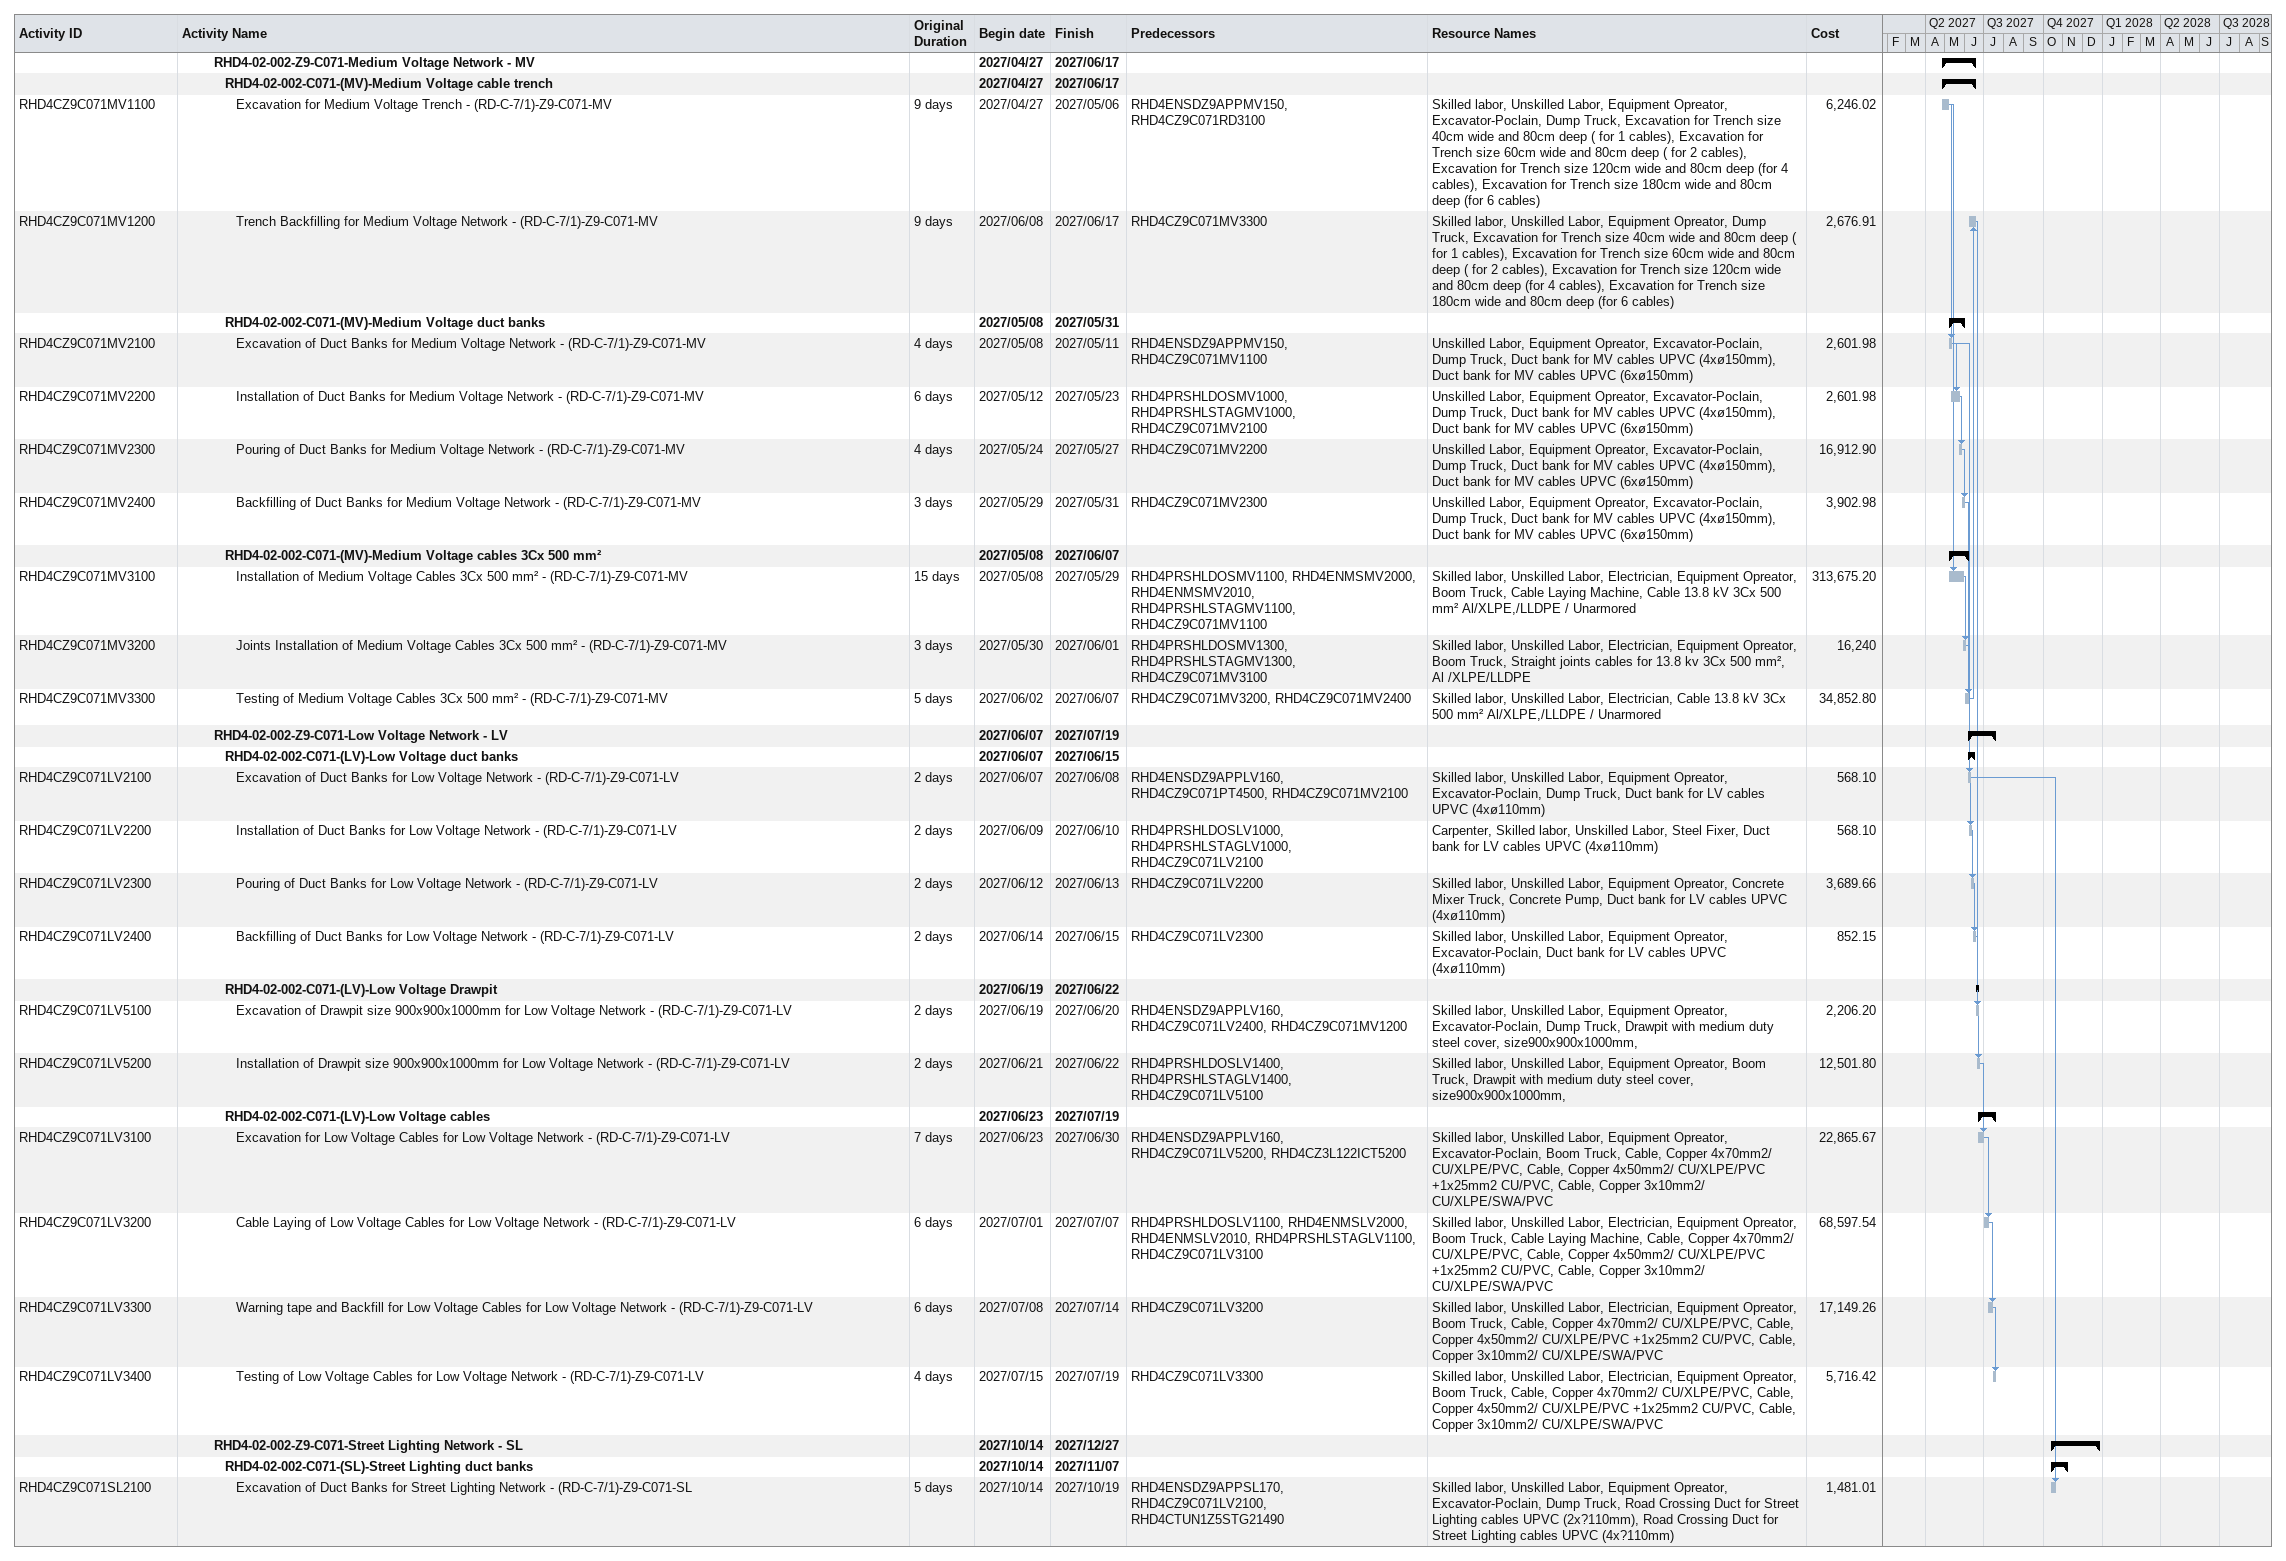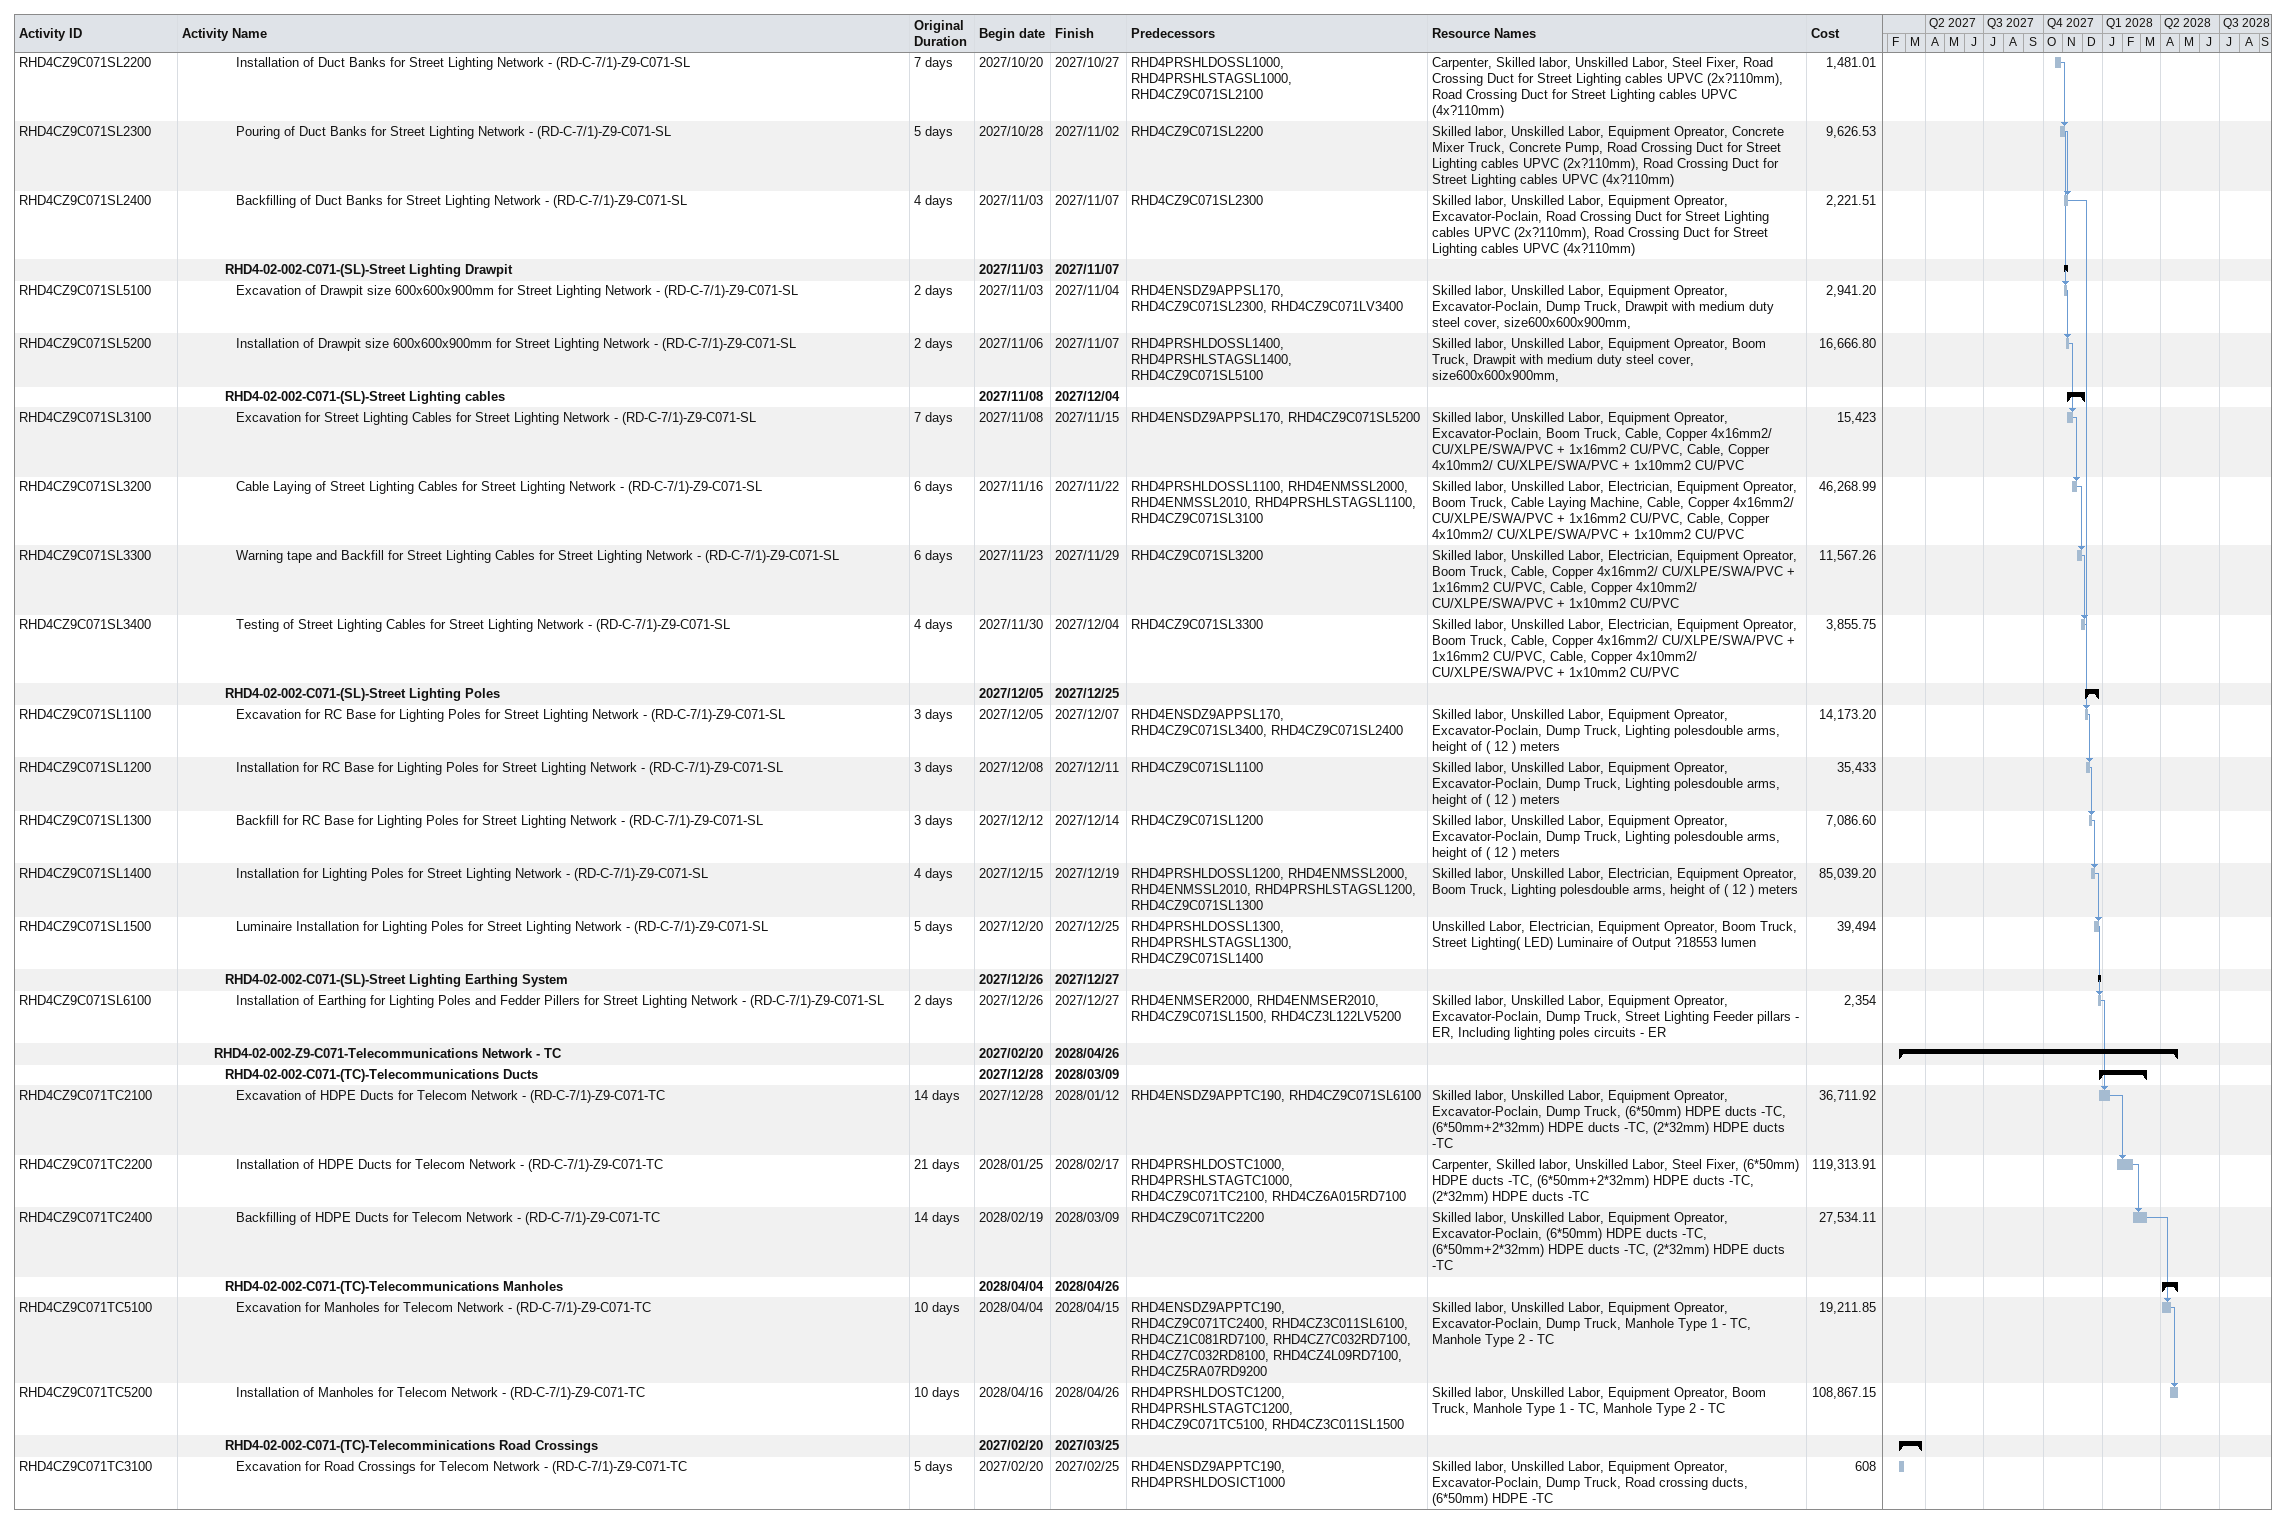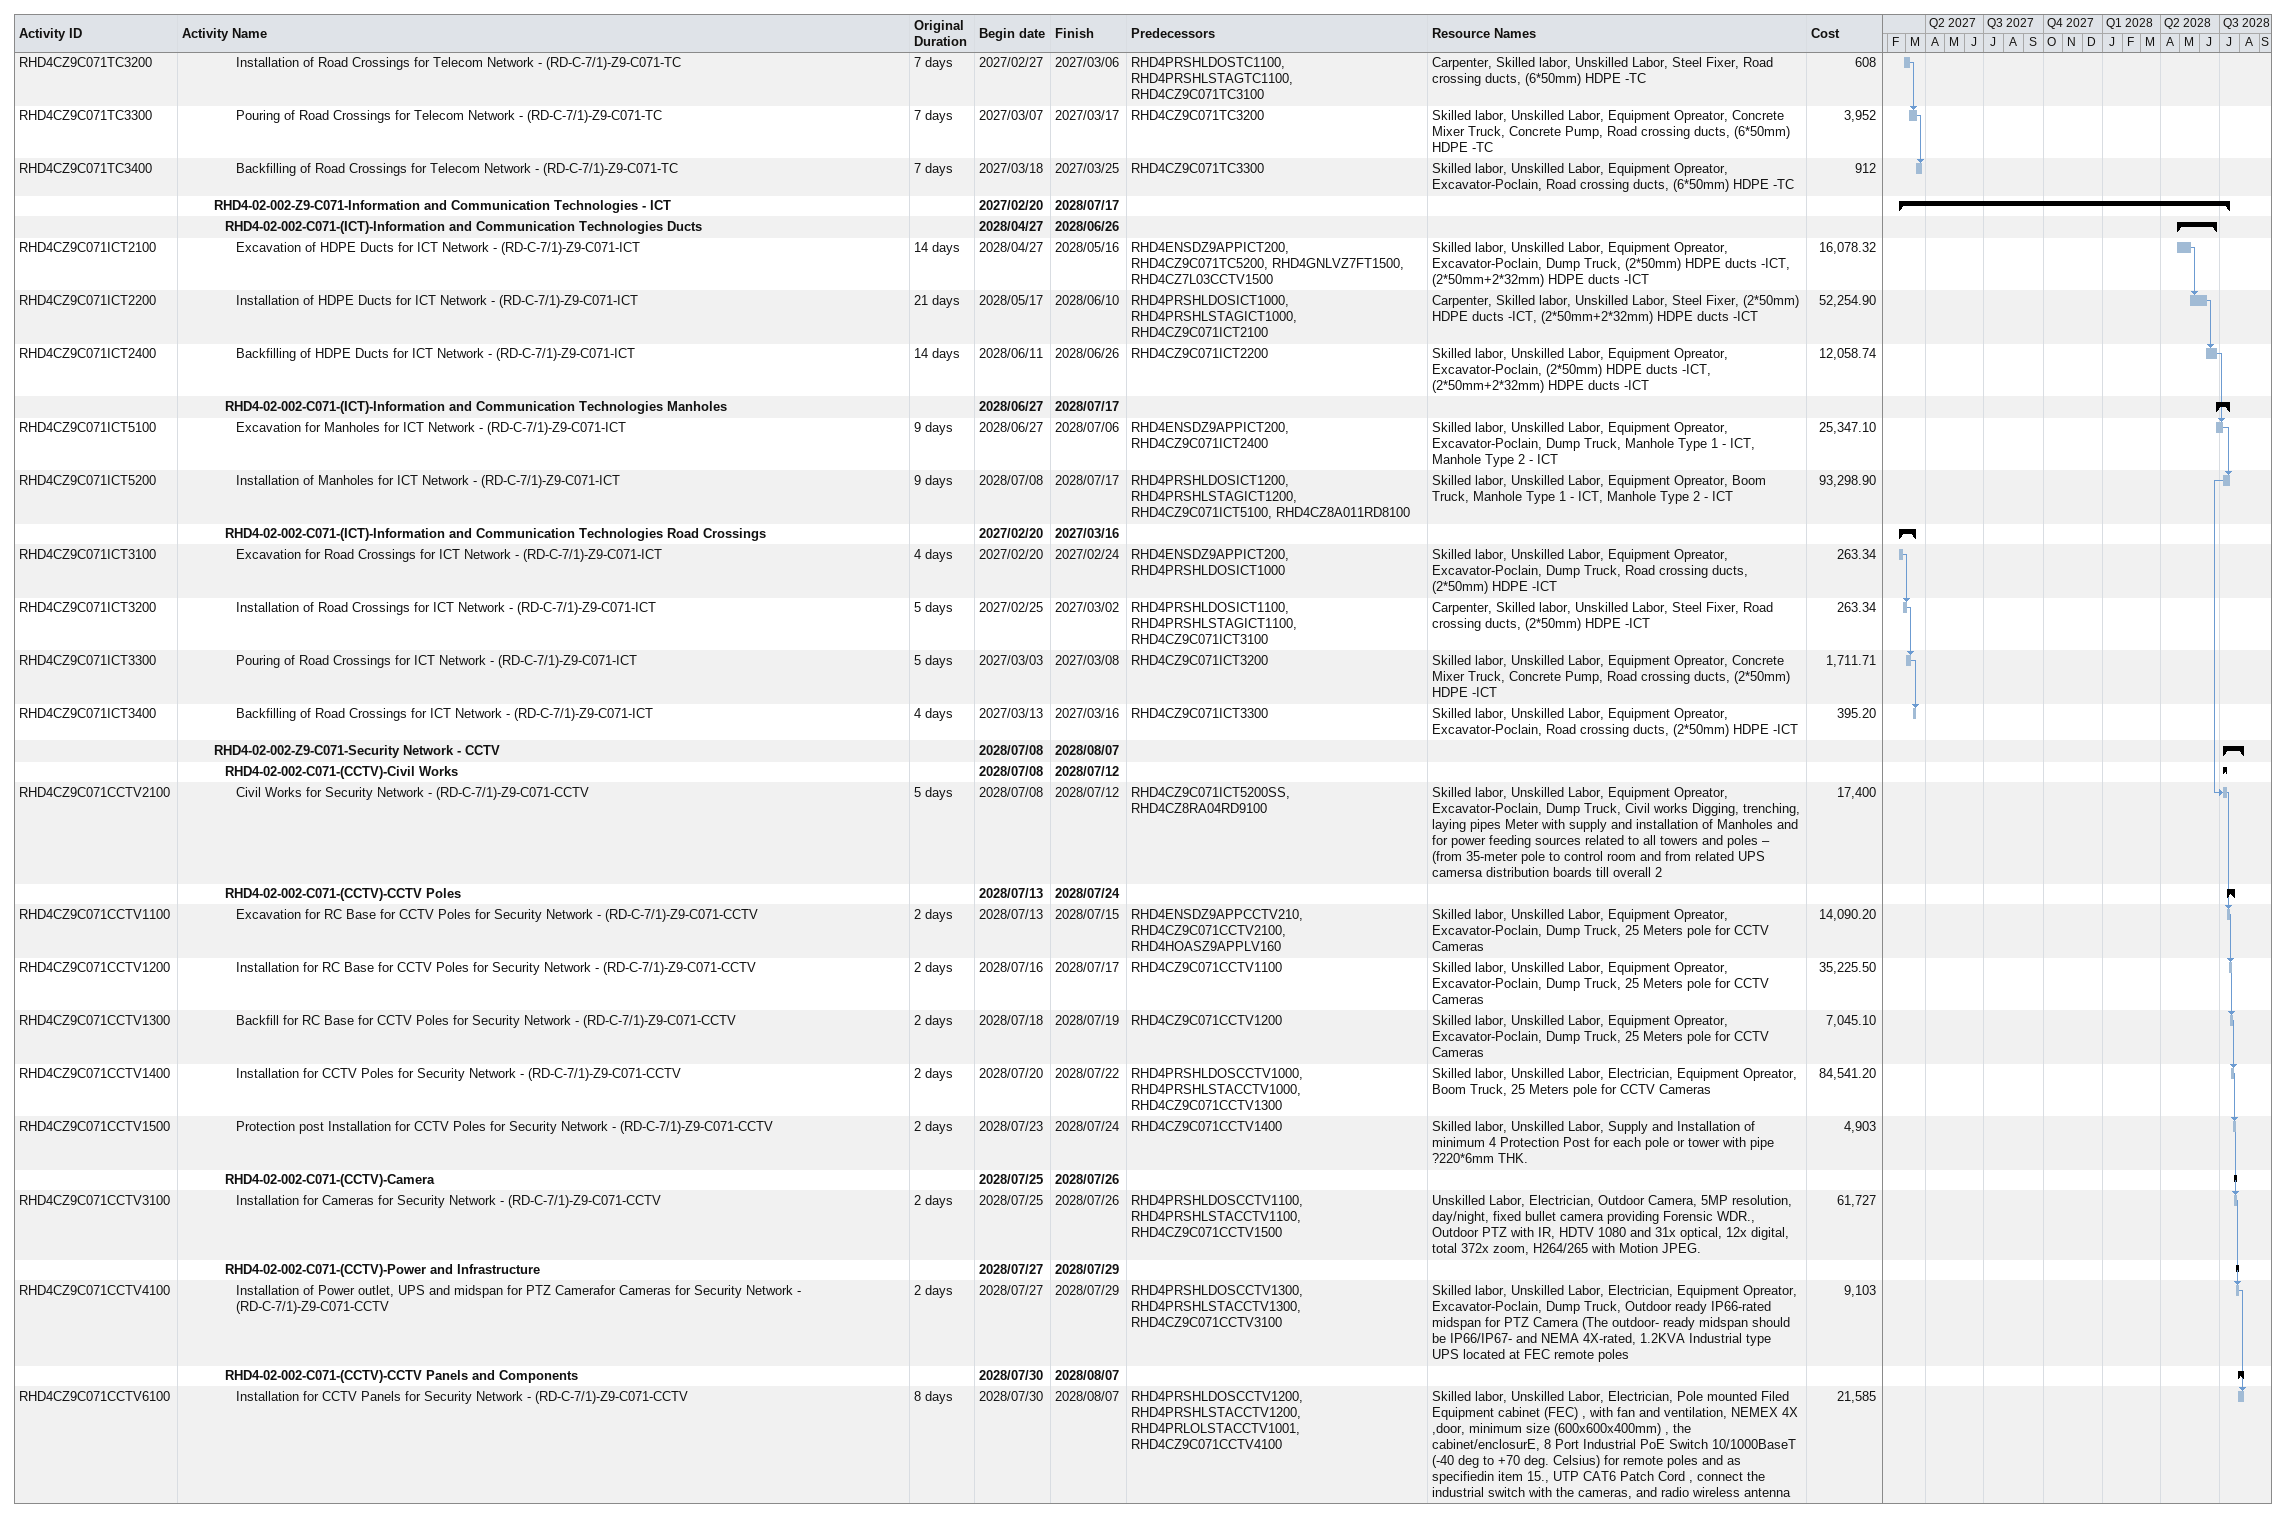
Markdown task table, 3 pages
| ID | Level | Task | Original duration | Start | Finish | Predecessors | Resources | Cost |
|---|---|---|---|---|---|---|---|---|
|  | 4 | **RHD4-02-002-Z9-C071-Medium Voltage Network - MV** |  | 2027-04-27 | 2027-06-17 |  |  |  |
|  | 5 | **RHD4-02-002-C071-(MV)-Medium Voltage cable trench** |  | 2027-04-27 | 2027-06-17 |  |  |  |
| RHD4CZ9C071MV1100 | 6 | Excavation for Medium Voltage Trench - (RD-C-7/1)-Z9-C071-MV | 9d | 2027-04-27 | 2027-05-06 | RHD4ENSDZ9APPMV150, RHD4CZ9C071RD3100 | Skilled labor, Unskilled Labor, Equipment Opreator, Excavator-Poclain, Dump Truck, Excavation for Trench size 40cm wide and 80cm deep ( for 1 cables), Excavation for Trench size 60cm wide and 80cm deep ( for 2 cables), Excavation for Trench size 120cm wide and 80cm deep (for 4 cables), Excavation for Trench size 180cm wide and 80cm deep (for 6 cables) | 6246.02 |
| RHD4CZ9C071MV1200 | 6 | Trench Backfilling for Medium Voltage Network - (RD-C-7/1)-Z9-C071-MV | 9d | 2027-06-08 | 2027-06-17 | RHD4CZ9C071MV3300 | Skilled labor, Unskilled Labor, Equipment Opreator, Dump Truck, Excavation for Trench size 40cm wide and 80cm deep ( for 1 cables), Excavation for Trench size 60cm wide and 80cm deep ( for 2 cables), Excavation for Trench size 120cm wide and 80cm deep (for 4 cables), Excavation for Trench size 180cm wide and 80cm deep (for 6 cables) | 2676.91 |
|  | 5 | **RHD4-02-002-C071-(MV)-Medium Voltage duct banks** |  | 2027-05-08 | 2027-05-31 |  |  |  |
| RHD4CZ9C071MV2100 | 6 | Excavation of Duct Banks for Medium Voltage Network - (RD-C-7/1)-Z9-C071-MV | 4d | 2027-05-08 | 2027-05-11 | RHD4ENSDZ9APPMV150, RHD4CZ9C071MV1100 | Unskilled Labor, Equipment Opreator, Excavator-Poclain, Dump Truck, Duct bank for MV cables UPVC (4xø150mm), Duct bank for MV cables UPVC (6xø150mm) | 2601.98 |
| RHD4CZ9C071MV2200 | 6 | Installation of Duct Banks for Medium Voltage Network - (RD-C-7/1)-Z9-C071-MV | 6d | 2027-05-12 | 2027-05-23 | RHD4PRSHLDOSMV1000, RHD4PRSHLSTAGMV1000, RHD4CZ9C071MV2100 | Unskilled Labor, Equipment Opreator, Excavator-Poclain, Dump Truck, Duct bank for MV cables UPVC (4xø150mm), Duct bank for MV cables UPVC (6xø150mm) | 2601.98 |
| RHD4CZ9C071MV2300 | 6 | Pouring of Duct Banks for Medium Voltage Network - (RD-C-7/1)-Z9-C071-MV | 4d | 2027-05-24 | 2027-05-27 | RHD4CZ9C071MV2200 | Unskilled Labor, Equipment Opreator, Excavator-Poclain, Dump Truck, Duct bank for MV cables UPVC (4xø150mm), Duct bank for MV cables UPVC (6xø150mm) | 16912.90 |
| RHD4CZ9C071MV2400 | 6 | Backfilling of Duct Banks for Medium Voltage Network - (RD-C-7/1)-Z9-C071-MV | 3d | 2027-05-29 | 2027-05-31 | RHD4CZ9C071MV2300 | Unskilled Labor, Equipment Opreator, Excavator-Poclain, Dump Truck, Duct bank for MV cables UPVC (4xø150mm), Duct bank for MV cables UPVC (6xø150mm) | 3902.98 |
|  | 5 | **RHD4-02-002-C071-(MV)-Medium Voltage cables 3Cx 500 mm²** |  | 2027-05-08 | 2027-06-07 |  |  |  |
| RHD4CZ9C071MV3100 | 6 | Installation of Medium Voltage Cables 3Cx 500 mm² - (RD-C-7/1)-Z9-C071-MV | 15d | 2027-05-08 | 2027-05-29 | RHD4PRSHLDOSMV1100, RHD4ENMSMV2000, RHD4ENMSMV2010, RHD4PRSHLSTAGMV1100, RHD4CZ9C071MV1100 | Skilled labor, Unskilled Labor, Electrician, Equipment Opreator, Boom Truck, Cable Laying Machine, Cable 13.8 kV 3Cx 500 mm² Al/XLPE,/LLDPE / Unarmored | 313675.20 |
| RHD4CZ9C071MV3200 | 6 | Joints Installation of Medium Voltage Cables 3Cx 500 mm² - (RD-C-7/1)-Z9-C071-MV | 3d | 2027-05-30 | 2027-06-01 | RHD4PRSHLDOSMV1300, RHD4PRSHLSTAGMV1300, RHD4CZ9C071MV3100 | Skilled labor, Unskilled Labor, Electrician, Equipment Opreator, Boom Truck, Straight joints cables for 13.8 kv 3Cx 500 mm², Al /XLPE/LLDPE | 16240 |
| RHD4CZ9C071MV3300 | 6 | Testing of Medium Voltage Cables 3Cx 500 mm² - (RD-C-7/1)-Z9-C071-MV | 5d | 2027-06-02 | 2027-06-07 | RHD4CZ9C071MV3200, RHD4CZ9C071MV2400 | Skilled labor, Unskilled Labor, Electrician, Cable 13.8 kV 3Cx 500 mm² Al/XLPE,/LLDPE / Unarmored | 34852.80 |
|  | 4 | **RHD4-02-002-Z9-C071-Low Voltage Network - LV** |  | 2027-06-07 | 2027-07-19 |  |  |  |
|  | 5 | **RHD4-02-002-C071-(LV)-Low Voltage duct banks** |  | 2027-06-07 | 2027-06-15 |  |  |  |
| RHD4CZ9C071LV2100 | 6 | Excavation of Duct Banks for Low Voltage Network - (RD-C-7/1)-Z9-C071-LV | 2d | 2027-06-07 | 2027-06-08 | RHD4ENSDZ9APPLV160, RHD4CZ9C071PT4500, RHD4CZ9C071MV2100 | Skilled labor, Unskilled Labor, Equipment Opreator, Excavator-Poclain, Dump Truck, Duct bank for LV cables UPVC (4xø110mm) | 568.10 |
| RHD4CZ9C071LV2200 | 6 | Installation of Duct Banks for Low Voltage Network - (RD-C-7/1)-Z9-C071-LV | 2d | 2027-06-09 | 2027-06-10 | RHD4PRSHLDOSLV1000, RHD4PRSHLSTAGLV1000, RHD4CZ9C071LV2100 | Carpenter, Skilled labor, Unskilled Labor, Steel Fixer, Duct bank for LV cables UPVC (4xø110mm) | 568.10 |
| RHD4CZ9C071LV2300 | 6 | Pouring of Duct Banks for Low Voltage Network - (RD-C-7/1)-Z9-C071-LV | 2d | 2027-06-12 | 2027-06-13 | RHD4CZ9C071LV2200 | Skilled labor, Unskilled Labor, Equipment Opreator, Concrete Mixer Truck, Concrete Pump, Duct bank for LV cables UPVC (4xø110mm) | 3689.66 |
| RHD4CZ9C071LV2400 | 6 | Backfilling of Duct Banks for Low Voltage Network - (RD-C-7/1)-Z9-C071-LV | 2d | 2027-06-14 | 2027-06-15 | RHD4CZ9C071LV2300 | Skilled labor, Unskilled Labor, Equipment Opreator, Excavator-Poclain, Duct bank for LV cables UPVC (4xø110mm) | 852.15 |
|  | 5 | **RHD4-02-002-C071-(LV)-Low Voltage Drawpit** |  | 2027-06-19 | 2027-06-22 |  |  |  |
| RHD4CZ9C071LV5100 | 6 | Excavation of Drawpit size 900x900x1000mm for Low Voltage Network - (RD-C-7/1)-Z9-C071-LV | 2d | 2027-06-19 | 2027-06-20 | RHD4ENSDZ9APPLV160, RHD4CZ9C071LV2400, RHD4CZ9C071MV1200 | Skilled labor, Unskilled Labor, Equipment Opreator, Excavator-Poclain, Dump Truck, Drawpit with medium duty steel cover, size900x900x1000mm, | 2206.20 |
| RHD4CZ9C071LV5200 | 6 | Installation of Drawpit size 900x900x1000mm for Low Voltage Network - (RD-C-7/1)-Z9-C071-LV | 2d | 2027-06-21 | 2027-06-22 | RHD4PRSHLDOSLV1400, RHD4PRSHLSTAGLV1400, RHD4CZ9C071LV5100 | Skilled labor, Unskilled Labor, Equipment Opreator, Boom Truck, Drawpit with medium duty steel cover, size900x900x1000mm, | 12501.80 |
|  | 5 | **RHD4-02-002-C071-(LV)-Low Voltage cables** |  | 2027-06-23 | 2027-07-19 |  |  |  |
| RHD4CZ9C071LV3100 | 6 | Excavation for Low Voltage Cables for Low Voltage Network - (RD-C-7/1)-Z9-C071-LV | 7d | 2027-06-23 | 2027-06-30 | RHD4ENSDZ9APPLV160, RHD4CZ9C071LV5200, RHD4CZ3L122ICT5200 | Skilled labor, Unskilled Labor, Equipment Opreator, Excavator-Poclain, Boom Truck, Cable, Copper 4x70mm2/ CU/XLPE/PVC, Cable, Copper 4x50mm2/ CU/XLPE/PVC +1x25mm2 CU/PVC, Cable, Copper 3x10mm2/ CU/XLPE/SWA/PVC | 22865.67 |
| RHD4CZ9C071LV3200 | 6 | Cable Laying of Low Voltage Cables for Low Voltage Network - (RD-C-7/1)-Z9-C071-LV | 6d | 2027-07-01 | 2027-07-07 | RHD4PRSHLDOSLV1100, RHD4ENMSLV2000, RHD4ENMSLV2010, RHD4PRSHLSTAGLV1100, RHD4CZ9C071LV3100 | Skilled labor, Unskilled Labor, Electrician, Equipment Opreator, Boom Truck, Cable Laying Machine, Cable, Copper 4x70mm2/ CU/XLPE/PVC, Cable, Copper 4x50mm2/ CU/XLPE/PVC +1x25mm2 CU/PVC, Cable, Copper 3x10mm2/ CU/XLPE/SWA/PVC | 68597.54 |
| RHD4CZ9C071LV3300 | 6 | Warning tape and Backfill for Low Voltage Cables for Low Voltage Network - (RD-C-7/1)-Z9-C071-LV | 6d | 2027-07-08 | 2027-07-14 | RHD4CZ9C071LV3200 | Skilled labor, Unskilled Labor, Electrician, Equipment Opreator, Boom Truck, Cable, Copper 4x70mm2/ CU/XLPE/PVC, Cable, Copper 4x50mm2/ CU/XLPE/PVC +1x25mm2 CU/PVC, Cable, Copper 3x10mm2/ CU/XLPE/SWA/PVC | 17149.26 |
| RHD4CZ9C071LV3400 | 6 | Testing of Low Voltage Cables for Low Voltage Network - (RD-C-7/1)-Z9-C071-LV | 4d | 2027-07-15 | 2027-07-19 | RHD4CZ9C071LV3300 | Skilled labor, Unskilled Labor, Electrician, Equipment Opreator, Boom Truck, Cable, Copper 4x70mm2/ CU/XLPE/PVC, Cable, Copper 4x50mm2/ CU/XLPE/PVC +1x25mm2 CU/PVC, Cable, Copper 3x10mm2/ CU/XLPE/SWA/PVC | 5716.42 |
|  | 4 | **RHD4-02-002-Z9-C071-Street Lighting Network - SL** |  | 2027-10-14 | 2027-12-27 |  |  |  |
|  | 5 | **RHD4-02-002-C071-(SL)-Street Lighting duct banks** |  | 2027-10-14 | 2027-11-07 |  |  |  |
| RHD4CZ9C071SL2100 | 6 | Excavation of Duct Banks for Street Lighting Network - (RD-C-7/1)-Z9-C071-SL | 5d | 2027-10-14 | 2027-10-19 | RHD4ENSDZ9APPSL170, RHD4CZ9C071LV2100, RHD4CTUN1Z5STG21490 | Skilled labor, Unskilled Labor, Equipment Opreator, Excavator-Poclain, Dump Truck, Road Crossing Duct for Street Lighting cables UPVC (2x?110mm), Road Crossing Duct for Street Lighting cables UPVC (4x?110mm) | 1481.01 |
| RHD4CZ9C071SL2200 | 6 | Installation of Duct Banks for Street Lighting Network - (RD-C-7/1)-Z9-C071-SL | 7d | 2027-10-20 | 2027-10-27 | RHD4PRSHLDOSSL1000, RHD4PRSHLSTAGSL1000, RHD4CZ9C071SL2100 | Carpenter, Skilled labor, Unskilled Labor, Steel Fixer, Road Crossing Duct for Street Lighting cables UPVC (2x?110mm), Road Crossing Duct for Street Lighting cables UPVC (4x?110mm) | 1481.01 |
| RHD4CZ9C071SL2300 | 6 | Pouring of Duct Banks for Street Lighting Network - (RD-C-7/1)-Z9-C071-SL | 5d | 2027-10-28 | 2027-11-02 | RHD4CZ9C071SL2200 | Skilled labor, Unskilled Labor, Equipment Opreator, Concrete Mixer Truck, Concrete Pump, Road Crossing Duct for Street Lighting cables UPVC (2x?110mm), Road Crossing Duct for Street Lighting cables UPVC (4x?110mm) | 9626.53 |
| RHD4CZ9C071SL2400 | 6 | Backfilling of Duct Banks for Street Lighting Network - (RD-C-7/1)-Z9-C071-SL | 4d | 2027-11-03 | 2027-11-07 | RHD4CZ9C071SL2300 | Skilled labor, Unskilled Labor, Equipment Opreator, Excavator-Poclain, Road Crossing Duct for Street Lighting cables UPVC (2x?110mm), Road Crossing Duct for Street Lighting cables UPVC (4x?110mm) | 2221.51 |
|  | 5 | **RHD4-02-002-C071-(SL)-Street Lighting Drawpit** |  | 2027-11-03 | 2027-11-07 |  |  |  |
| RHD4CZ9C071SL5100 | 6 | Excavation of Drawpit size 600x600x900mm for Street Lighting Network - (RD-C-7/1)-Z9-C071-SL | 2d | 2027-11-03 | 2027-11-04 | RHD4ENSDZ9APPSL170, RHD4CZ9C071SL2300, RHD4CZ9C071LV3400 | Skilled labor, Unskilled Labor, Equipment Opreator, Excavator-Poclain, Dump Truck, Drawpit with medium duty steel cover, size600x600x900mm, | 2941.20 |
| RHD4CZ9C071SL5200 | 6 | Installation of Drawpit size 600x600x900mm for Street Lighting Network - (RD-C-7/1)-Z9-C071-SL | 2d | 2027-11-06 | 2027-11-07 | RHD4PRSHLDOSSL1400, RHD4PRSHLSTAGSL1400, RHD4CZ9C071SL5100 | Skilled labor, Unskilled Labor, Equipment Opreator, Boom Truck, Drawpit with medium duty steel cover, size600x600x900mm, | 16666.80 |
|  | 5 | **RHD4-02-002-C071-(SL)-Street Lighting cables** |  | 2027-11-08 | 2027-12-04 |  |  |  |
| RHD4CZ9C071SL3100 | 6 | Excavation for Street Lighting Cables for Street Lighting Network - (RD-C-7/1)-Z9-C071-SL | 7d | 2027-11-08 | 2027-11-15 | RHD4ENSDZ9APPSL170, RHD4CZ9C071SL5200 | Skilled labor, Unskilled Labor, Equipment Opreator, Excavator-Poclain, Boom Truck, Cable, Copper 4x16mm2/ CU/XLPE/SWA/PVC + 1x16mm2 CU/PVC, Cable, Copper 4x10mm2/ CU/XLPE/SWA/PVC + 1x10mm2 CU/PVC | 15423 |
| RHD4CZ9C071SL3200 | 6 | Cable Laying of Street Lighting Cables for Street Lighting Network - (RD-C-7/1)-Z9-C071-SL | 6d | 2027-11-16 | 2027-11-22 | RHD4PRSHLDOSSL1100, RHD4ENMSSL2000, RHD4ENMSSL2010, RHD4PRSHLSTAGSL1100, RHD4CZ9C071SL3100 | Skilled labor, Unskilled Labor, Electrician, Equipment Opreator, Boom Truck, Cable Laying Machine, Cable, Copper 4x16mm2/ CU/XLPE/SWA/PVC + 1x16mm2 CU/PVC, Cable, Copper 4x10mm2/ CU/XLPE/SWA/PVC + 1x10mm2 CU/PVC | 46268.99 |
| RHD4CZ9C071SL3300 | 6 | Warning tape and Backfill for Street Lighting Cables for Street Lighting Network - (RD-C-7/1)-Z9-C071-SL | 6d | 2027-11-23 | 2027-11-29 | RHD4CZ9C071SL3200 | Skilled labor, Unskilled Labor, Electrician, Equipment Opreator, Boom Truck, Cable, Copper 4x16mm2/ CU/XLPE/SWA/PVC + 1x16mm2 CU/PVC, Cable, Copper 4x10mm2/ CU/XLPE/SWA/PVC + 1x10mm2 CU/PVC | 11567.26 |
| RHD4CZ9C071SL3400 | 6 | Testing of Street Lighting Cables for Street Lighting Network - (RD-C-7/1)-Z9-C071-SL | 4d | 2027-11-30 | 2027-12-04 | RHD4CZ9C071SL3300 | Skilled labor, Unskilled Labor, Electrician, Equipment Opreator, Boom Truck, Cable, Copper 4x16mm2/ CU/XLPE/SWA/PVC + 1x16mm2 CU/PVC, Cable, Copper 4x10mm2/ CU/XLPE/SWA/PVC + 1x10mm2 CU/PVC | 3855.75 |
|  | 5 | **RHD4-02-002-C071-(SL)-Street Lighting Poles** |  | 2027-12-05 | 2027-12-25 |  |  |  |
| RHD4CZ9C071SL1100 | 6 | Excavation for RC Base for Lighting Poles for Street Lighting Network - (RD-C-7/1)-Z9-C071-SL | 3d | 2027-12-05 | 2027-12-07 | RHD4ENSDZ9APPSL170, RHD4CZ9C071SL3400, RHD4CZ9C071SL2400 | Skilled labor, Unskilled Labor, Equipment Opreator, Excavator-Poclain, Dump Truck, Lighting polesdouble arms, height of ( 12 ) meters | 14173.20 |
| RHD4CZ9C071SL1200 | 6 | Installation for RC Base for Lighting Poles for Street Lighting Network - (RD-C-7/1)-Z9-C071-SL | 3d | 2027-12-08 | 2027-12-11 | RHD4CZ9C071SL1100 | Skilled labor, Unskilled Labor, Equipment Opreator, Excavator-Poclain, Dump Truck, Lighting polesdouble arms, height of ( 12 ) meters | 35433 |
| RHD4CZ9C071SL1300 | 6 | Backfill for RC Base for Lighting Poles for Street Lighting Network - (RD-C-7/1)-Z9-C071-SL | 3d | 2027-12-12 | 2027-12-14 | RHD4CZ9C071SL1200 | Skilled labor, Unskilled Labor, Equipment Opreator, Excavator-Poclain, Dump Truck, Lighting polesdouble arms, height of ( 12 ) meters | 7086.60 |
| RHD4CZ9C071SL1400 | 6 | Installation for Lighting Poles for Street Lighting Network - (RD-C-7/1)-Z9-C071-SL | 4d | 2027-12-15 | 2027-12-19 | RHD4PRSHLDOSSL1200, RHD4ENMSSL2000, RHD4ENMSSL2010, RHD4PRSHLSTAGSL1200, RHD4CZ9C071SL1300 | Skilled labor, Unskilled Labor, Electrician, Equipment Opreator, Boom Truck, Lighting polesdouble arms, height of ( 12 ) meters | 85039.20 |
| RHD4CZ9C071SL1500 | 6 | Luminaire Installation for Lighting Poles for Street Lighting Network - (RD-C-7/1)-Z9-C071-SL | 5d | 2027-12-20 | 2027-12-25 | RHD4PRSHLDOSSL1300, RHD4PRSHLSTAGSL1300, RHD4CZ9C071SL1400 | Unskilled Labor, Electrician, Equipment Opreator, Boom Truck, Street Lighting( LED) Luminaire of Output ?18553 lumen | 39494 |
|  | 5 | **RHD4-02-002-C071-(SL)-Street Lighting Earthing System** |  | 2027-12-26 | 2027-12-27 |  |  |  |
| RHD4CZ9C071SL6100 | 6 | Installation of Earthing for Lighting Poles and Fedder Pillers for Street Lighting Network - (RD-C-7/1)-Z9-C071-SL | 2d | 2027-12-26 | 2027-12-27 | RHD4ENMSER2000, RHD4ENMSER2010, RHD4CZ9C071SL1500, RHD4CZ3L122LV5200 | Skilled labor, Unskilled Labor, Equipment Opreator, Excavator-Poclain, Dump Truck, Street Lighting Feeder pillars - ER, Including lighting poles circuits - ER | 2354 |
|  | 4 | **RHD4-02-002-Z9-C071-Telecommunications Network - TC** |  | 2027-02-20 | 2028-04-26 |  |  |  |
|  | 5 | **RHD4-02-002-C071-(TC)-Telecommunications Ducts** |  | 2027-12-28 | 2028-03-09 |  |  |  |
| RHD4CZ9C071TC2100 | 6 | Excavation of HDPE Ducts for Telecom Network - (RD-C-7/1)-Z9-C071-TC | 14d | 2027-12-28 | 2028-01-12 | RHD4ENSDZ9APPTC190, RHD4CZ9C071SL6100 | Skilled labor, Unskilled Labor, Equipment Opreator, Excavator-Poclain, Dump Truck, (6*50mm) HDPE ducts -TC, (6*50mm+2*32mm) HDPE ducts -TC, (2*32mm) HDPE ducts -TC | 36711.92 |
| RHD4CZ9C071TC2200 | 6 | Installation of HDPE Ducts for Telecom Network - (RD-C-7/1)-Z9-C071-TC | 21d | 2028-01-25 | 2028-02-17 | RHD4PRSHLDOSTC1000, RHD4PRSHLSTAGTC1000, RHD4CZ9C071TC2100, RHD4CZ6A015RD7100 | Carpenter, Skilled labor, Unskilled Labor, Steel Fixer, (6*50mm) HDPE ducts -TC, (6*50mm+2*32mm) HDPE ducts -TC, (2*32mm) HDPE ducts -TC | 119313.91 |
| RHD4CZ9C071TC2400 | 6 | Backfilling of HDPE Ducts for Telecom Network - (RD-C-7/1)-Z9-C071-TC | 14d | 2028-02-19 | 2028-03-09 | RHD4CZ9C071TC2200 | Skilled labor, Unskilled Labor, Equipment Opreator, Excavator-Poclain, (6*50mm) HDPE ducts -TC, (6*50mm+2*32mm) HDPE ducts -TC, (2*32mm) HDPE ducts -TC | 27534.11 |
|  | 5 | **RHD4-02-002-C071-(TC)-Telecommunications Manholes** |  | 2028-04-04 | 2028-04-26 |  |  |  |
| RHD4CZ9C071TC5100 | 6 | Excavation for Manholes for Telecom Network - (RD-C-7/1)-Z9-C071-TC | 10d | 2028-04-04 | 2028-04-15 | RHD4ENSDZ9APPTC190, RHD4CZ9C071TC2400, RHD4CZ3C011SL6100, RHD4CZ1C081RD7100, RHD4CZ7C032RD7100, RHD4CZ7C032RD8100, RHD4CZ4L09RD7100, RHD4CZ5RA07RD9200 | Skilled labor, Unskilled Labor, Equipment Opreator, Excavator-Poclain, Dump Truck, Manhole Type 1 - TC, Manhole Type 2 - TC | 19211.85 |
| RHD4CZ9C071TC5200 | 6 | Installation of Manholes for Telecom Network - (RD-C-7/1)-Z9-C071-TC | 10d | 2028-04-16 | 2028-04-26 | RHD4PRSHLDOSTC1200, RHD4PRSHLSTAGTC1200, RHD4CZ9C071TC5100, RHD4CZ3C011SL1500 | Skilled labor, Unskilled Labor, Equipment Opreator, Boom Truck, Manhole Type 1 - TC, Manhole Type 2 - TC | 108867.15 |
|  | 5 | **RHD4-02-002-C071-(TC)-Telecomminications Road Crossings** |  | 2027-02-20 | 2027-03-25 |  |  |  |
| RHD4CZ9C071TC3100 | 6 | Excavation for Road Crossings for Telecom Network - (RD-C-7/1)-Z9-C071-TC | 5d | 2027-02-20 | 2027-02-25 | RHD4ENSDZ9APPTC190, RHD4PRSHLDOSICT1000 | Skilled labor, Unskilled Labor, Equipment Opreator, Excavator-Poclain, Dump Truck, Road crossing ducts, (6*50mm) HDPE -TC | 608 |
| RHD4CZ9C071TC3200 | 6 | Installation of Road Crossings for Telecom Network - (RD-C-7/1)-Z9-C071-TC | 7d | 2027-02-27 | 2027-03-06 | RHD4PRSHLDOSTC1100, RHD4PRSHLSTAGTC1100, RHD4CZ9C071TC3100 | Carpenter, Skilled labor, Unskilled Labor, Steel Fixer, Road crossing ducts, (6*50mm) HDPE -TC | 608 |
| RHD4CZ9C071TC3300 | 6 | Pouring of Road Crossings for Telecom Network - (RD-C-7/1)-Z9-C071-TC | 7d | 2027-03-07 | 2027-03-17 | RHD4CZ9C071TC3200 | Skilled labor, Unskilled Labor, Equipment Opreator, Concrete Mixer Truck, Concrete Pump, Road crossing ducts, (6*50mm) HDPE -TC | 3952 |
| RHD4CZ9C071TC3400 | 6 | Backfilling of Road Crossings for Telecom Network - (RD-C-7/1)-Z9-C071-TC | 7d | 2027-03-18 | 2027-03-25 | RHD4CZ9C071TC3300 | Skilled labor, Unskilled Labor, Equipment Opreator, Excavator-Poclain, Road crossing ducts, (6*50mm) HDPE -TC | 912 |
|  | 4 | **RHD4-02-002-Z9-C071-Information and Communication Technologies - ICT** |  | 2027-02-20 | 2028-07-17 |  |  |  |
|  | 5 | **RHD4-02-002-C071-(ICT)-Information and Communication Technologies Ducts** |  | 2028-04-27 | 2028-06-26 |  |  |  |
| RHD4CZ9C071ICT2100 | 6 | Excavation of HDPE Ducts for ICT Network - (RD-C-7/1)-Z9-C071-ICT | 14d | 2028-04-27 | 2028-05-16 | RHD4ENSDZ9APPICT200, RHD4CZ9C071TC5200, RHD4GNLVZ7FT1500, RHD4CZ7L03CCTV1500 | Skilled labor, Unskilled Labor, Equipment Opreator, Excavator-Poclain, Dump Truck, (2*50mm) HDPE ducts -ICT, (2*50mm+2*32mm) HDPE ducts -ICT | 16078.32 |
| RHD4CZ9C071ICT2200 | 6 | Installation of HDPE Ducts for ICT Network - (RD-C-7/1)-Z9-C071-ICT | 21d | 2028-05-17 | 2028-06-10 | RHD4PRSHLDOSICT1000, RHD4PRSHLSTAGICT1000, RHD4CZ9C071ICT2100 | Carpenter, Skilled labor, Unskilled Labor, Steel Fixer, (2*50mm) HDPE ducts -ICT, (2*50mm+2*32mm) HDPE ducts -ICT | 52254.90 |
| RHD4CZ9C071ICT2400 | 6 | Backfilling of HDPE Ducts for ICT Network - (RD-C-7/1)-Z9-C071-ICT | 14d | 2028-06-11 | 2028-06-26 | RHD4CZ9C071ICT2200 | Skilled labor, Unskilled Labor, Equipment Opreator, Excavator-Poclain, (2*50mm) HDPE ducts -ICT, (2*50mm+2*32mm) HDPE ducts -ICT | 12058.74 |
|  | 5 | **RHD4-02-002-C071-(ICT)-Information and Communication Technologies Manholes** |  | 2028-06-27 | 2028-07-17 |  |  |  |
| RHD4CZ9C071ICT5100 | 6 | Excavation for Manholes for ICT Network - (RD-C-7/1)-Z9-C071-ICT | 9d | 2028-06-27 | 2028-07-06 | RHD4ENSDZ9APPICT200, RHD4CZ9C071ICT2400 | Skilled labor, Unskilled Labor, Equipment Opreator, Excavator-Poclain, Dump Truck, Manhole Type 1 - ICT, Manhole Type 2 - ICT | 25347.10 |
| RHD4CZ9C071ICT5200 | 6 | Installation of Manholes for ICT Network - (RD-C-7/1)-Z9-C071-ICT | 9d | 2028-07-08 | 2028-07-17 | RHD4PRSHLDOSICT1200, RHD4PRSHLSTAGICT1200, RHD4CZ9C071ICT5100, RHD4CZ8A011RD8100 | Skilled labor, Unskilled Labor, Equipment Opreator, Boom Truck, Manhole Type 1 - ICT, Manhole Type 2 - ICT | 93298.90 |
|  | 5 | **RHD4-02-002-C071-(ICT)-Information and Communication Technologies Road Crossings** |  | 2027-02-20 | 2027-03-16 |  |  |  |
| RHD4CZ9C071ICT3100 | 6 | Excavation for Road Crossings for ICT Network - (RD-C-7/1)-Z9-C071-ICT | 4d | 2027-02-20 | 2027-02-24 | RHD4ENSDZ9APPICT200, RHD4PRSHLDOSICT1000 | Skilled labor, Unskilled Labor, Equipment Opreator, Excavator-Poclain, Dump Truck, Road crossing ducts, (2*50mm) HDPE -ICT | 263.34 |
| RHD4CZ9C071ICT3200 | 6 | Installation of Road Crossings for ICT Network - (RD-C-7/1)-Z9-C071-ICT | 5d | 2027-02-25 | 2027-03-02 | RHD4PRSHLDOSICT1100, RHD4PRSHLSTAGICT1100, RHD4CZ9C071ICT3100 | Carpenter, Skilled labor, Unskilled Labor, Steel Fixer, Road crossing ducts, (2*50mm) HDPE -ICT | 263.34 |
| RHD4CZ9C071ICT3300 | 6 | Pouring of Road Crossings for ICT Network - (RD-C-7/1)-Z9-C071-ICT | 5d | 2027-03-03 | 2027-03-08 | RHD4CZ9C071ICT3200 | Skilled labor, Unskilled Labor, Equipment Opreator, Concrete Mixer Truck, Concrete Pump, Road crossing ducts, (2*50mm) HDPE -ICT | 1711.71 |
| RHD4CZ9C071ICT3400 | 6 | Backfilling of Road Crossings for ICT Network - (RD-C-7/1)-Z9-C071-ICT | 4d | 2027-03-13 | 2027-03-16 | RHD4CZ9C071ICT3300 | Skilled labor, Unskilled Labor, Equipment Opreator, Excavator-Poclain, Road crossing ducts, (2*50mm) HDPE -ICT | 395.20 |
|  | 4 | **RHD4-02-002-Z9-C071-Security Network - CCTV** |  | 2028-07-08 | 2028-08-07 |  |  |  |
|  | 5 | **RHD4-02-002-C071-(CCTV)-Civil Works** |  | 2028-07-08 | 2028-07-12 |  |  |  |
| RHD4CZ9C071CCTV2100 | 6 | Civil Works for Security Network - (RD-C-7/1)-Z9-C071-CCTV | 5d | 2028-07-08 | 2028-07-12 | RHD4CZ9C071ICT5200SS, RHD4CZ8RA04RD9100 | Skilled labor, Unskilled Labor, Equipment Opreator, Excavator-Poclain, Dump Truck, Civil works Digging, trenching, laying pipes Meter with supply and installation of Manholes and for power feeding sources related to all towers and poles – (from 35-meter pole to control room and from related UPS camersa distribution boards till overall 2 | 17400 |
|  | 5 | **RHD4-02-002-C071-(CCTV)-CCTV Poles** |  | 2028-07-13 | 2028-07-24 |  |  |  |
| RHD4CZ9C071CCTV1100 | 6 | Excavation for RC Base for CCTV Poles for Security Network - (RD-C-7/1)-Z9-C071-CCTV | 2d | 2028-07-13 | 2028-07-15 | RHD4ENSDZ9APPCCTV210, RHD4CZ9C071CCTV2100, RHD4HOASZ9APPLV160 | Skilled labor, Unskilled Labor, Equipment Opreator, Excavator-Poclain, Dump Truck, 25 Meters pole for CCTV Cameras | 14090.20 |
| RHD4CZ9C071CCTV1200 | 6 | Installation for RC Base for CCTV Poles for Security Network - (RD-C-7/1)-Z9-C071-CCTV | 2d | 2028-07-16 | 2028-07-17 | RHD4CZ9C071CCTV1100 | Skilled labor, Unskilled Labor, Equipment Opreator, Excavator-Poclain, Dump Truck, 25 Meters pole for CCTV Cameras | 35225.50 |
| RHD4CZ9C071CCTV1300 | 6 | Backfill for RC Base for CCTV Poles for Security Network - (RD-C-7/1)-Z9-C071-CCTV | 2d | 2028-07-18 | 2028-07-19 | RHD4CZ9C071CCTV1200 | Skilled labor, Unskilled Labor, Equipment Opreator, Excavator-Poclain, Dump Truck, 25 Meters pole for CCTV Cameras | 7045.10 |
| RHD4CZ9C071CCTV1400 | 6 | Installation for CCTV Poles for Security Network - (RD-C-7/1)-Z9-C071-CCTV | 2d | 2028-07-20 | 2028-07-22 | RHD4PRSHLDOSCCTV1000, RHD4PRSHLSTACCTV1000, RHD4CZ9C071CCTV1300 | Skilled labor, Unskilled Labor, Electrician, Equipment Opreator, Boom Truck, 25 Meters pole for CCTV Cameras | 84541.20 |
| RHD4CZ9C071CCTV1500 | 6 | Protection post Installation for CCTV Poles for Security Network - (RD-C-7/1)-Z9-C071-CCTV | 2d | 2028-07-23 | 2028-07-24 | RHD4CZ9C071CCTV1400 | Skilled labor, Unskilled Labor, Supply and Installation of minimum 4 Protection Post for each pole or tower with pipe ?220*6mm THK. | 4903 |
|  | 5 | **RHD4-02-002-C071-(CCTV)-Camera** |  | 2028-07-25 | 2028-07-26 |  |  |  |
| RHD4CZ9C071CCTV3100 | 6 | Installation for Cameras for Security Network - (RD-C-7/1)-Z9-C071-CCTV | 2d | 2028-07-25 | 2028-07-26 | RHD4PRSHLDOSCCTV1100, RHD4PRSHLSTACCTV1100, RHD4CZ9C071CCTV1500 | Unskilled Labor, Electrician, Outdoor Camera, 5MP resolution, day/night, fixed bullet camera providing Forensic WDR., Outdoor PTZ with IR, HDTV 1080 and 31x optical, 12x digital, total 372x zoom, H264/265 with Motion JPEG. | 61727 |
|  | 5 | **RHD4-02-002-C071-(CCTV)-Power and Infrastructure** |  | 2028-07-27 | 2028-07-29 |  |  |  |
| RHD4CZ9C071CCTV4100 | 6 | Installation of Power outlet, UPS and midspan for PTZ Camerafor Cameras for Security Network - (RD-C-7/1)-Z9-C071-CCTV | 2d | 2028-07-27 | 2028-07-29 | RHD4PRSHLDOSCCTV1300, RHD4PRSHLSTACCTV1300, RHD4CZ9C071CCTV3100 | Skilled labor, Unskilled Labor, Electrician, Equipment Opreator, Excavator-Poclain, Dump Truck, Outdoor ready IP66-rated midspan for PTZ Camera (The outdoor- ready midspan should be IP66/IP67- and NEMA 4X-rated, 1.2KVA Industrial type UPS located at FEC remote poles | 9103 |
|  | 5 | **RHD4-02-002-C071-(CCTV)-CCTV Panels and Components** |  | 2028-07-30 | 2028-08-07 |  |  |  |
| RHD4CZ9C071CCTV6100 | 6 | Installation for CCTV Panels for Security Network - (RD-C-7/1)-Z9-C071-CCTV | 8d | 2028-07-30 | 2028-08-07 | RHD4PRSHLDOSCCTV1200, RHD4PRSHLSTACCTV1200, RHD4PRLOLSTACCTV1001, RHD4CZ9C071CCTV4100 | Skilled labor, Unskilled Labor, Electrician, Pole mounted Filed Equipment cabinet (FEC) , with fan and ventilation, NEMEX 4X ,door, minimum size (600x600x400mm) , the cabinet/enclosurE, 8 Port Industrial PoE Switch 10/1000BaseT (-40 deg to +70 deg. Celsius) for remote poles and as specifiedin item 15., UTP CAT6 Patch Cord , connect the industrial switch with the cameras, and radio wireless antenna | 21585 |
